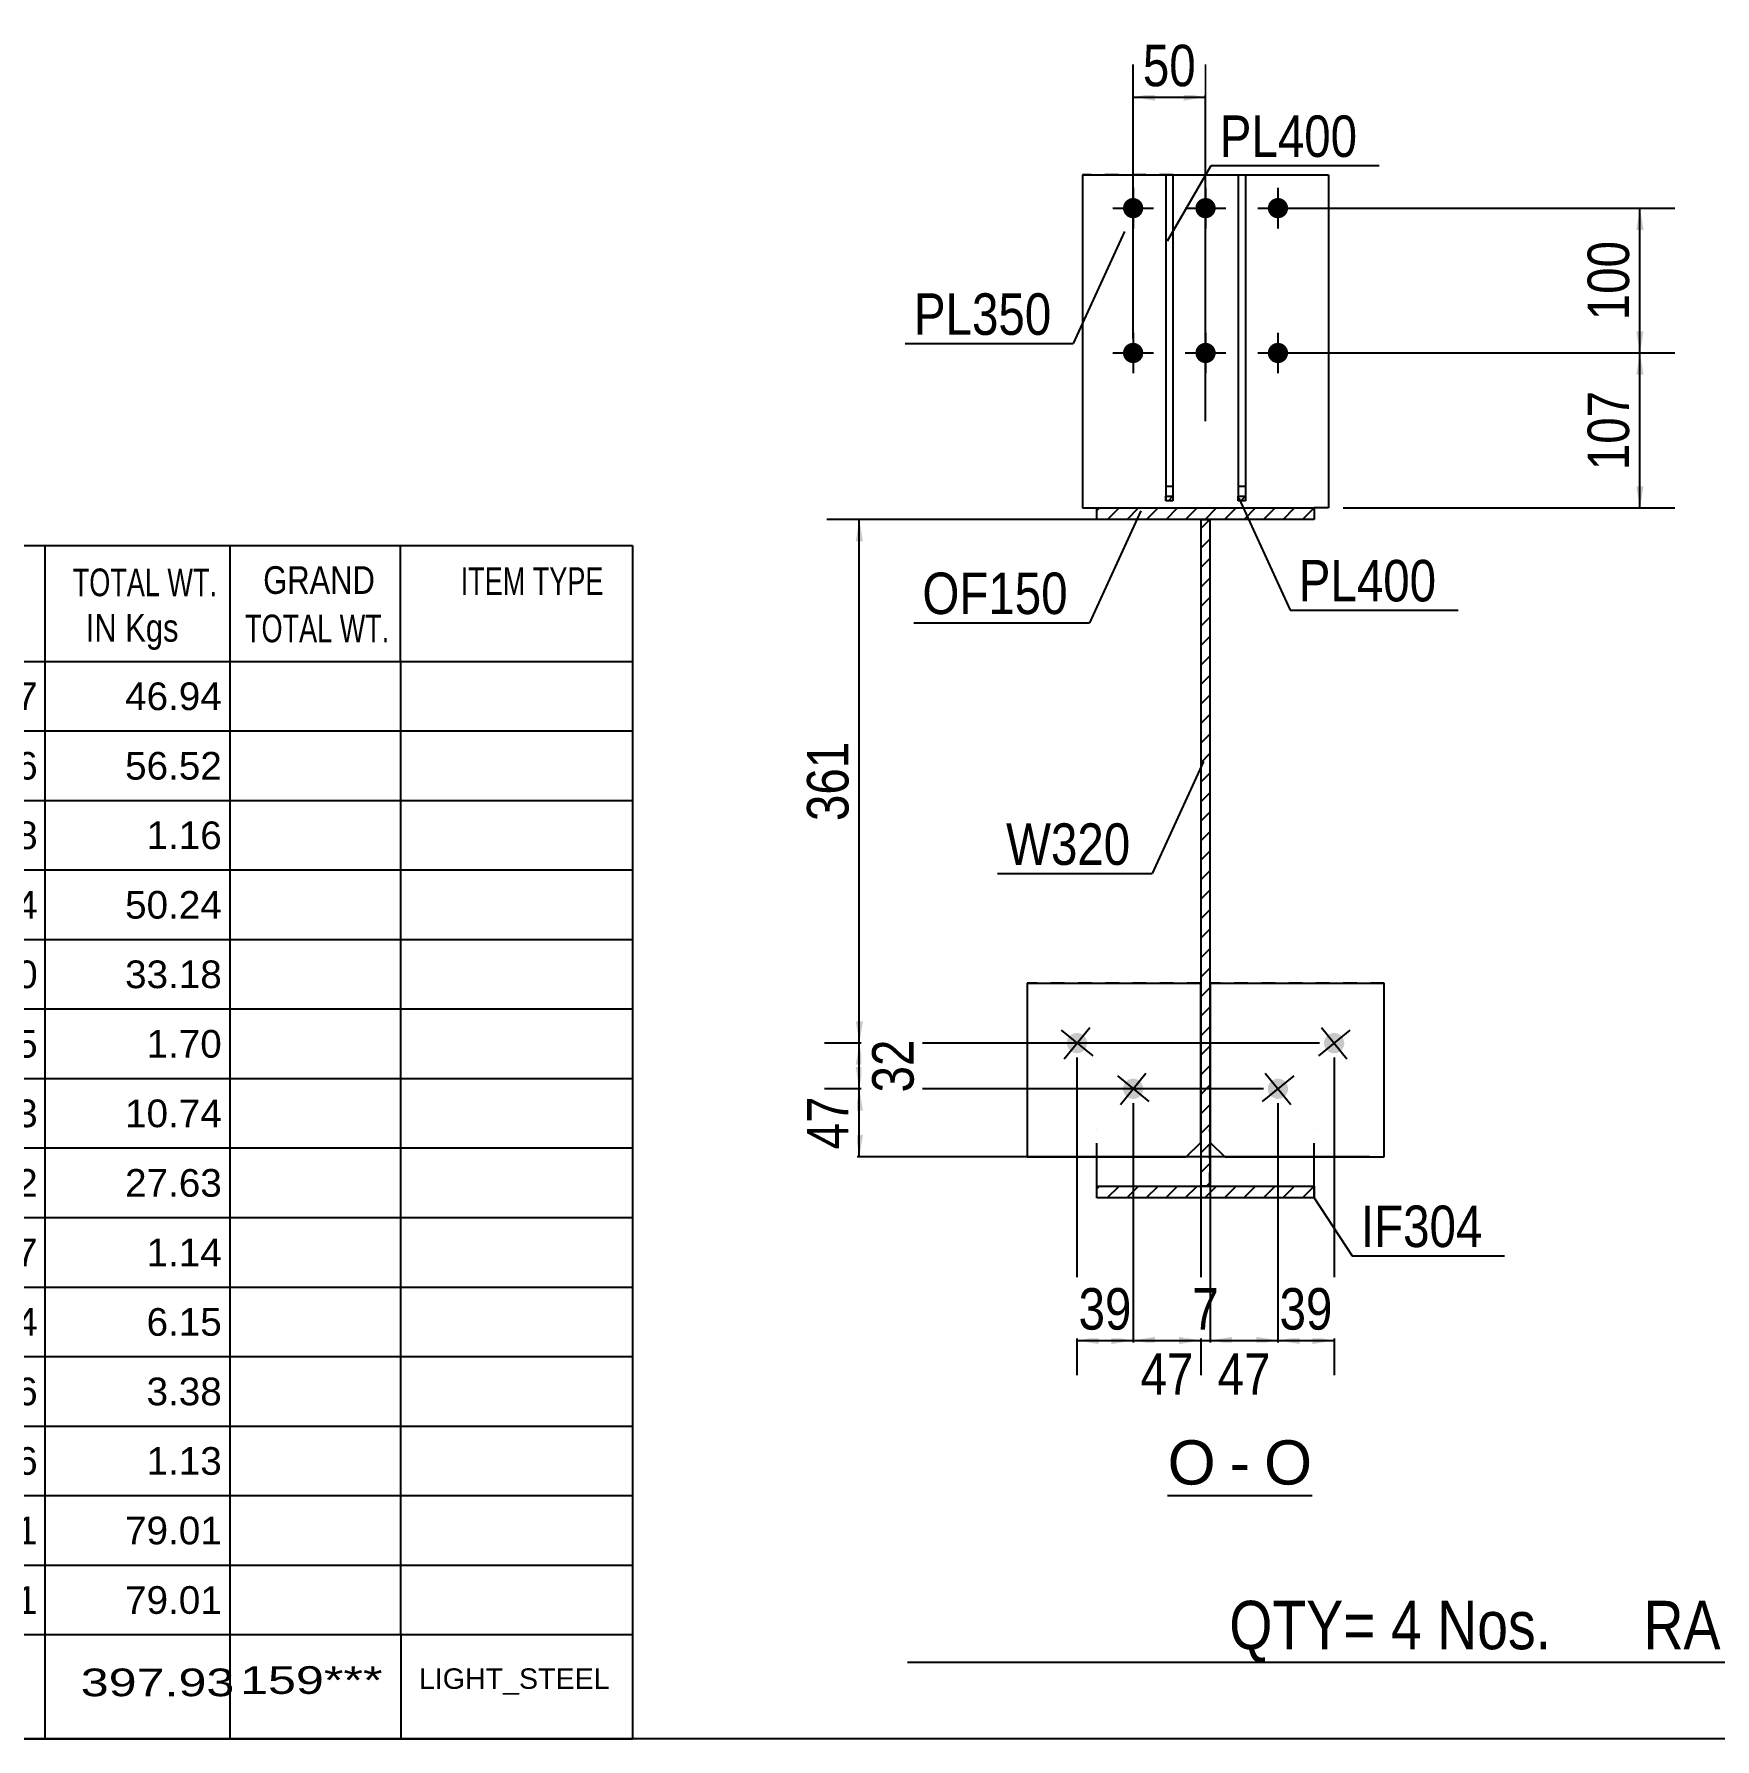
# Model space of a CAD drawing. Header units: millimetres. Extents: x -244 to 159, y -153 to 124.
# Drawn here: x -127.5 to -11.4, y -153.1 to -35.3 of the extents above; entities that cross this region are included whole.
import ezdxf

# ---------------------------------------------------------------- set-up
doc = ezdxf.new("R2010")
doc.units = ezdxf.units.MM
doc.linetypes.add('DXK_LINE_DOT1', pattern=[1.8814, 0.9407, -0.9407])
doc.styles.add('Arial', font='ARIAL.TTF', dxfattribs={"height": 0.2})
doc.styles.add('Arial Narrow', font='ARIALN.TTF', dxfattribs={"height": 0.2})

# ---------------------------------------------------------------- blocks, each defined once
blk = doc.blocks.new('Unknown-627307897-1210')
at = {"color": 5, "linetype": 'Continuous'}
blk.add_line((-241.0824545180232, -153.0204123443933), (158.9175454819768, -153.0204123443933), dxfattribs=at)
blk = doc.blocks.new('Unknown-627307897-15 - 2433')
at = {"color": 7, "linetype": 'Continuous'}
blk.add_line((-49.23416726897889, -136.2409351784788), (-39.25479214888486, -136.2409351784788), dxfattribs=at)
at = {"color": 0, "linetype": 'Continuous'}
for points in [[(-45.91541721952566, -135.49093517847876), (-45.91541721952566, -132.29093517847875), (-49.23416726897888, -132.29093517847875), (-49.23416726897888, -135.49093517847876)], [(-43.53354219833807, -135.4909351784788), (-43.53354219833807, -132.29093517847878), (-44.95541721952566, -132.29093517847878), (-44.95541721952566, -135.4909351784788)], [(-39.25479214888486, -135.49093517847876), (-39.25479214888486, -132.29093517847875), (-42.57354219833809, -132.29093517847875), (-42.57354219833809, -135.49093517847876)]]:
    blk.add_wipeout(points, dxfattribs=at)
at = {"color": 96, "linetype": 'Continuous', "style": 'Arial'}
for s, p in [('O', (-49.23416726897889, -135.4909351784788)), ('O', (-42.57354219833809, -135.4909351784788)), ('-', (-44.95541721952566, -135.4909351784788))]:
    blk.add_text(s, height=3.05625, dxfattribs=at).set_placement(p)
blk = doc.blocks.new('Part-627307897-2465 - 2433')
at = {"linetype": 'Continuous'}
h = blk.add_hatch(dxfattribs=at)
h.set_pattern_fill('', scale=0.3, style=0, pattern_type=0)
h.set_pattern_definition([(45, (-39.11430005471647, -68.0608036355053), (-0.6735192090801865, 0.6735192090801865), [])])
h.paths.add_polyline_path([(-39.11430005471719, -68.86080363539651), (-39.11430005471719, -68.0608036353987), (-54.11430005471719, -68.0608036353987), (-54.11430005471719, -68.86080363539651)])
at = {"color": 2, "linetype": 'Continuous'}
for p, q in [((-54.11430005471719, -68.86080363539651), (-54.11430005471719, -68.0608036353987)), ((-54.11430005471719, -68.0608036353987), (-39.11430005471719, -68.0608036353987)), ((-39.11430005471719, -68.0608036353987), (-39.11430005471719, -68.86080363539651)), ((-39.11430005471719, -68.86080363539651), (-54.11430005471719, -68.86080363539651))]:
    blk.add_line(p, q, dxfattribs=at)
blk = doc.blocks.new('Bolt-627307897-2441 - 2433')
at = {"linetype": 'Continuous'}
for points in [[(-55.05266108616682, -104.46741246584, -1), (-55.93572416318188, -105.5537823853484, -1)], [(-51.17276851649125, -107.6212091694404, -1), (-52.0558315935063, -108.7075790889488, -1)]]:
    blk.add_hatch(color=3, dxfattribs=at).paths.add_polyline_path(points)
at = {"color": 3, "linetype": 'Continuous'}
for p, q in [((-56.58056254413182, -104.1275347300577), (-54.40782270511502, -105.8936608840836)), ((-56.37725570228341, -106.0969677260523), (-54.61112954696343, -103.9242278880891)), ((-52.49736313260783, -109.2507644296621), (-50.73123697728786, -107.0780245916989)), ((-52.70066997445625, -107.2813314336675), (-50.52793013543944, -109.0474575876934))]:
    blk.add_line(p, q, dxfattribs=at)
blk = doc.blocks.new('Part-627307897-2460 - 2433')
at = {"linetype": 'Continuous'}
h = blk.add_hatch(dxfattribs=at)
h.set_pattern_fill('', scale=0.3, style=0, pattern_type=0)
h.set_pattern_definition([(45, (-39.11430005490564, -114.8867728343549), (-0.6735192090801865, 0.6735192090801865), [])])
h.paths.add_polyline_path([(-39.11430005490637, -115.7007576471041), (-39.11430005490637, -114.8867728343922), (-54.11430005490637, -114.8867728343922), (-54.11430005490637, -115.7007576471041)])
at = {"color": 7, "linetype": 'DXK_LINE_DOT1'}
for p, q in [((-54.11430005490637, -112.8643941295098), (-54.11430005490637, -110.9768944205548)), ((-39.11430005490637, -112.8643941294301), (-39.11430005490637, -110.9768944205548)), ((-54.11430005490637, -115.7007576471041), (-54.11430005490637, -114.8867728343922)), ((-39.11430005490637, -115.7007576471041), (-39.11430005490637, -114.8867728343922))]:
    blk.add_line(p, q, dxfattribs=at)
at = {"color": 2, "linetype": 'Continuous'}
for p, q in [((-54.11430005490637, -114.8867728343922), (-54.11430005490637, -112.8643941295098)), ((-39.11430005490637, -114.8867728343922), (-39.11430005490637, -112.8643941294301)), ((-54.11430005490637, -115.7007576471041), (-54.11430005490637, -114.8867728343922)), ((-54.11430005490637, -114.8867728343922), (-39.11430005490637, -114.8867728343922)), ((-39.11430005490637, -114.8867728343922), (-39.11430005490637, -115.7007576471041)), ((-39.11430005490637, -115.7007576471041), (-54.11430005490637, -115.7007576471041))]:
    blk.add_line(p, q, dxfattribs=at)
blk = doc.blocks.new('Part-627307897-2475 - 2433')
at = {"color": 2, "linetype": 'Continuous'}
for p, q in [((-55.11430005490637, -45.06080106375933), (-55.11430005490637, -68.06080106365283)), ((-55.11430005490637, -45.06080106375933), (-38.11430005490637, -45.06080106375933)), ((-38.11430005490637, -45.06080106375933), (-38.11430005490637, -68.06080106365283)), ((-55.11430005490637, -68.06080106365283), (-54.11430005471719, -68.06080106365283)), ((-38.11430005490637, -68.06080106365283), (-39.11430005471719, -68.06080106365283))]:
    blk.add_line(p, q, dxfattribs=at)
at = {"color": 7, "linetype": 'DXK_LINE_DOT1'}
for p, q in [((-48.86430005490637, -45.06080215345901), (-55.11430005490637, -45.06080215345901)), ((-54.11430005471719, -68.06080106365283), (-39.11430005471719, -68.06080106365283))]:
    blk.add_line(p, q, dxfattribs=at)
blk = doc.blocks.new('Part-627307897-2497 - 2433')
at = {"linetype": 'Continuous'}
h = blk.add_hatch(dxfattribs=at)
h.set_pattern_fill('', scale=0.3, style=0, pattern_type=0)
h.set_pattern_definition([(45, (-43.86430005490564, -67.2442559106413), (-0.6735192090801865, 0.6735192090801865), [])])
h.paths.add_polyline_path([(-43.86430005490637, -67.56077957626559), (-43.86430005490637, -67.24425591053289), (-44.36430005490637, -67.24425591053289), (-44.36430005490637, -67.56077957626559)])
at = {"color": 2, "linetype": 'Continuous'}
for p, q in [((-44.36430005490637, -45.06080106377005), (-44.36430005490637, -67.24425591053289)), ((-44.36430005490637, -45.06080106377005), (-43.86430005490637, -45.06080106377005)), ((-43.86430005490637, -45.06080106377005), (-43.86430005490637, -67.24425591053289)), ((-44.36430005490637, -67.56077957626559), (-44.36430005490637, -67.24425591053289)), ((-44.36430005490637, -67.24425591053289), (-43.86430005490637, -67.24425591053289)), ((-44.36430005490637, -67.56077957626559), (-44.36430005490637, -67.56079888426659)), ((-43.86430005490637, -67.56077957626559), (-44.36430005490637, -67.56077957626559)), ((-43.86430005490637, -67.24425591053289), (-43.86430005490637, -67.56077957626559)), ((-43.86430005490637, -67.56077957626559), (-43.86430005490637, -67.56079888426659))]:
    blk.add_line(p, q, dxfattribs=at)
at = {"color": 7, "linetype": 'DXK_LINE_DOT1'}
for p, q in [((-44.36430005490637, -66.56080106367037), (-43.86430005490637, -66.56080106367037)), ((-44.36430005490637, -67.24425591053289), (-44.36430005490637, -67.56077957626559)), ((-43.86430005490637, -67.56079888426659), (-44.36430005490637, -67.56079888426659)), ((-43.86430005490637, -67.24425591053289), (-43.86430005490637, -67.56077957626559))]:
    blk.add_line(p, q, dxfattribs=at)
blk = doc.blocks.new('Part-627307897-2498 - 2433')
at = {"color": 2, "linetype": 'Continuous'}
for p, q in [((-46.28430005184508, -100.8643941295323), (-34.28430005471763, -100.8643941295323)), ((-46.28430005184508, -100.8643941295323), (-46.28430005447825, -111.8643941294814)), ((-34.28430005471763, -112.8643941293987), (-34.28430005471763, -100.8643941295323)), ((-46.28430005447825, -111.8643941294814), (-45.28430005471763, -112.8643941294702)), ((-45.28430005471763, -112.8643941294702), (-34.28430005471763, -112.8643941293987))]:
    blk.add_line(p, q, dxfattribs=at)
at = {"color": 7, "linetype": 'DXK_LINE_DOT1'}
for p, q in [((-34.28430005471763, -100.864395219232), (-46.28430005184508, -100.864395219232)), ((-45.28430005471763, -112.8643952191699), (-34.28430005471763, -112.8643952190984))]:
    blk.add_line(p, q, dxfattribs=at)
blk = doc.blocks.new('Part-627307897-2521 - 2433')
at = {"color": 2, "linetype": 'Continuous'}
for p, q in [((-58.9443000575893, -100.8643941295323), (-46.94430005471676, -100.8643941295323)), ((-58.9443000575893, -100.8643941295323), (-58.94430005471676, -112.8643941294768)), ((-46.94430005471676, -111.8643941295634), (-46.94430005471676, -100.8643941295323)), ((-58.94430005471676, -112.8643941294768), (-47.94430005471676, -112.8643941295519)), ((-47.94430005471676, -112.8643941295519), (-46.94430005471676, -111.8643941295634))]:
    blk.add_line(p, q, dxfattribs=at)
at = {"color": 7, "linetype": 'DXK_LINE_DOT1'}
for p, q in [((-46.94430005471676, -100.864395219232), (-58.9443000575893, -100.864395219232)), ((-58.94430005471676, -112.8643952191764), (-47.94430005471676, -112.8643952192516))]:
    blk.add_line(p, q, dxfattribs=at)
blk = doc.blocks.new('Part-627307897-2537 - 2433')
at = {"linetype": 'Continuous'}
h = blk.add_hatch(dxfattribs=at)
h.set_pattern_fill('', scale=0.3, style=0, pattern_type=0)
h.set_pattern_definition([(45, (-48.86430005490564, -67.2442559106413), (-0.6735192090801865, 0.6735192090801865), [])])
h.paths.add_polyline_path([(-48.86430005490637, -67.56077957626559), (-48.86430005490637, -67.24425591053289), (-49.36430005490637, -67.24425591053289), (-49.36430005490637, -67.56077957626559)])
at = {"color": 2, "linetype": 'Continuous'}
for p, q in [((-49.36430005490637, -45.06080106377005), (-49.36430005490637, -67.24425591053289)), ((-49.36430005490637, -45.06080106377005), (-48.86430005490637, -45.06080106377005)), ((-48.86430005490637, -45.06080106377005), (-48.86430005490637, -67.24425591053289)), ((-49.36430005490637, -67.56077957626559), (-49.36430005490637, -67.24425591053289)), ((-49.36430005490637, -67.24425591053289), (-48.86430005490637, -67.24425591053289)), ((-49.36430005490637, -67.56077957626559), (-49.36430005490637, -67.56079888426659)), ((-48.86430005490637, -67.56077957626559), (-49.36430005490637, -67.56077957626559)), ((-48.86430005490637, -67.24425591053289), (-48.86430005490637, -67.56077957626559)), ((-48.86430005490637, -67.56077957626559), (-48.86430005490637, -67.56079888426659))]:
    blk.add_line(p, q, dxfattribs=at)
at = {"color": 7, "linetype": 'DXK_LINE_DOT1'}
for p, q in [((-49.36430005490637, -66.56080106367037), (-48.86430005490637, -66.56080106367037)), ((-49.36430005490637, -67.24425591053289), (-49.36430005490637, -67.56077957626559)), ((-48.86430005490637, -67.56079888426659), (-49.36430005490637, -67.56079888426659)), ((-48.86430005490637, -67.24425591053289), (-48.86430005490637, -67.56077957626559))]:
    blk.add_line(p, q, dxfattribs=at)
blk = doc.blocks.new('Part-627307897-2547 - 2433')
at = {"linetype": 'Continuous'}
h = blk.add_hatch(dxfattribs=at)
h.set_pattern_fill('', scale=0.3, style=0, pattern_type=0)
h.set_pattern_definition([(45, (-46.31430005472083, -68.86080363564463), (-0.6735192090801865, 0.6735192090801865), [])])
h.paths.add_polyline_path([(-46.31430005471719, -114.8867730263649), (-46.31430005471719, -68.86080363553859), (-46.9143000547172, -68.86080363553859), (-46.9143000547172, -114.8867730263649)])
at = {"color": 2, "linetype": 'Continuous'}
for p, q in [((-46.9143000547172, -114.8867730263649), (-46.9143000547172, -68.86080363553859)), ((-46.9143000547172, -68.86080363553859), (-46.31430005471719, -68.86080363553859)), ((-46.31430005471719, -68.86080363553859), (-46.31430005471719, -114.8867730263649)), ((-46.31430005471719, -114.8867730263649), (-46.9143000547172, -114.8867730263649))]:
    blk.add_line(p, q, dxfattribs=at)
at = {"color": 7, "linetype": 'DXK_LINE_DOT1'}
for p, q in [((-46.9143000547172, -114.8867730263649), (-46.9143000547172, -110.9768945656649)), ((-46.31430005471719, -114.8867730263649), (-46.31430005471719, -110.9768945656649))]:
    blk.add_line(p, q, dxfattribs=at)
blk = doc.blocks.new('Bolt-627307897-2552 - 2433')
at = {"linetype": 'Continuous'}
for points in [[(-50.91430005490637, -47.36084871916821, -1), (-52.31430005490637, -47.36084871916821, -1)], [(-45.91430005490637, -47.36084871916821, -1), (-47.31430005490637, -47.36084871916821, -1)], [(-40.91430005490637, -47.36084871916821, -1), (-42.31430005490637, -47.36084871916821, -1)], [(-50.91430005490637, -57.36084871909199, -1), (-52.31430005490637, -57.36084871909199, -1)], [(-45.91430005490637, -57.36084871909199, -1), (-47.31430005490637, -57.36084871909199, -1)], [(-40.91430005490637, -57.36084871909199, -1), (-42.31430005490637, -57.36084871909199, -1)]]:
    blk.add_hatch(color=3, dxfattribs=at).paths.add_polyline_path(points)
at = {"color": 3, "linetype": 'Continuous'}
for p, q in [((-51.61430005490637, -45.96084945999844), (-51.61430005490637, -48.7608494599918)), ((-46.61430005490637, -45.96084945999844), (-46.61430005490637, -48.7608494599918)), ((-41.61430005490637, -45.96084945999844), (-41.61430005490637, -48.7608494599918)), ((-53.01430005490637, -47.36084945999512), (-50.21430005490637, -47.36084945999512)), ((-48.01430005490637, -47.36084945999512), (-45.21430005490637, -47.36084945999512)), ((-43.01430005490637, -47.36084945999512), (-40.21430005490637, -47.36084945999512)), ((-51.61430005490637, -55.96084945995242), (-51.61430005490637, -58.76084945994577)), ((-46.61430005490637, -55.96084945995242), (-46.61430005490637, -58.76084945994577)), ((-41.61430005490637, -55.96084945995242), (-41.61430005490637, -58.76084945994577)), ((-53.01430005490637, -57.36084945994909), (-50.21430005490637, -57.36084945994909)), ((-48.01430005490637, -57.36084945994909), (-45.21430005490637, -57.36084945994909)), ((-43.01430005490637, -57.36084945994909), (-40.21430005490637, -57.36084945994909))]:
    blk.add_line(p, q, dxfattribs=at)
blk = doc.blocks.new('Bolt-627307897-2553 - 2433')
at = {"linetype": 'Continuous'}
for points in [[(-37.29287594669707, -105.5537823853484, -1), (-38.17593902371213, -104.46741246584, -1)], [(-41.17276851637264, -108.7075790889489, -1), (-42.05583159338771, -107.6212091694405, -1)]]:
    blk.add_hatch(color=3, dxfattribs=at).paths.add_polyline_path(points)
at = {"color": 3, "linetype": 'Continuous'}
for p, q in [((-36.64803756574713, -104.1275347300577), (-38.82077740476393, -105.8936608840836)), ((-38.61747056291552, -103.9242278880891), (-36.85134440759554, -106.0969677260523)), ((-42.4973631325911, -107.0780245916989), (-40.73123697727112, -109.2507644296621)), ((-40.52793013542271, -107.2813314336675), (-42.70066997443951, -109.0474575876934))]:
    blk.add_line(p, q, dxfattribs=at)
blk = doc.blocks.new('StraightDimension-627307897-2576 - 2433')
at = {"linetype": 'Continuous'}
for points in [[(-53.99419262538703, -125.7909351784787), (-55.49419262538703, -125.5409351784787), (-53.99419262538703, -125.2909351784787)], [(-53.11430005571145, -125.2909351784787), (-51.61430005571145, -125.5409351784787), (-53.11430005571145, -125.7909351784787)]]:
    blk.add_hatch(color=7, dxfattribs=at).paths.add_polyline_path(points)
at = {"color": 7, "linetype": 'Continuous'}
for p, q in [((-55.49419262538703, -106.0105950809581), (-55.49419262538703, -127.9409351784788)), ((-51.61430005571145, -109.1643917845676), (-51.61430005571145, -127.9409351784788)), ((-55.49419262538703, -125.5409351784787), (-51.61430005571145, -125.5409351784787))]:
    blk.add_line(p, q, dxfattribs=at)
at = {"color": 0}
blk.add_wipeout([(-51.126121340549254, -125.3909351784788), (-51.126121340549254, -121.1909351784788), (-55.98237134054924, -121.1909351784788), (-55.98237134054924, -125.3909351784788)], dxfattribs=at)
at = {"color": 3, "style": 'Arial Narrow'}
blk.add_text('39', height=2.86328125, dxfattribs=at).set_placement((-55.38237134054924, -124.7909351784787))
blk = doc.blocks.new('StraightDimension-627307897-2616 - 2433')
at = {"linetype": 'Continuous'}
for points in [[(-70.77463921793256, -109.6643945092989), (-70.52463921793256, -108.1643945092989), (-70.27463921793256, -109.6643945092989)], [(-70.27463921793256, -111.3643946740454), (-70.52463921793256, -112.8643946740454), (-70.77463921793256, -111.3643946740454)]]:
    blk.add_hatch(color=7, dxfattribs=at).paths.add_polyline_path(points)
at = {"color": 7, "linetype": 'Continuous'}
for p, q in [((-42.61430005471647, -108.1643945092989), (-72.77463921793256, -108.1643945092989)), ((-70.52463921793256, -112.8643946740454), (-70.52463921793256, -108.1643945092989)), ((-35.28430005471762, -112.8643946740454), (-72.77463921793256, -112.8643946740454))]:
    blk.add_line(p, q, dxfattribs=at)
at = {"color": 0}
blk.add_wipeout([(-70.67465485201582, -108.08626738777782), (-74.87465485198747, -108.08628281523926), (-74.87463701398521, -112.94253281520649), (-70.67463701401353, -112.94251738774507)], dxfattribs=at)
at = {"color": 3, "style": 'Arial Narrow'}
blk.add_text('47', height=2.86328125, rotation=90.0002104591497, dxfattribs=at).set_placement((-71.27463921793256, -112.3425195916722))
blk = doc.blocks.new('StraightDimension-627307897-2572 - 2433')
at = {"linetype": 'Continuous'}
for points in [[(-16.86430005471721, -48.86084618974739), (-16.61430005471721, -47.36084618974739), (-16.36430005471721, -48.86084618974739)], [(-16.36430005471721, -55.86084618970101), (-16.61430005471721, -57.36084618970101), (-16.86430005471721, -55.86084618970101)]]:
    blk.add_hatch(color=7, dxfattribs=at).paths.add_polyline_path(points)
at = {"color": 7, "linetype": 'Continuous'}
for p, q in [((-40.61430005490564, -47.36084618974739), (-14.2143000547172, -47.36084618974739)), ((-16.61430005471721, -57.36084618970101), (-16.61430005471721, -47.36084618974739)), ((-40.61430005490564, -57.36084618970101), (-14.2143000547172, -57.36084618970101))]:
    blk.add_line(p, q, dxfattribs=at)
at = {"color": 0}
blk.add_wipeout([(-16.76432240387854, -49.018656485842186), (-20.964322403850193, -49.01867191330362), (-20.964297850769842, -55.70304691325854), (-16.76429785079819, -55.70303148579709)], dxfattribs=at)
at = {"color": 3, "style": 'Arial Narrow'}
blk.add_text('100', height=2.86328125, rotation=90.0002104591497, dxfattribs=at).set_placement((-17.36430005471721, -55.1030336897242))
blk = doc.blocks.new('StraightDimension-627307897-2563 - 2433')
at = {"linetype": 'Continuous'}
for points in [[(-16.86430005471721, -58.86084618970101), (-16.61430005471721, -57.36084618970101), (-16.36430005471721, -58.86084618970101)], [(-16.36430005471721, -66.56080215309692), (-16.61430005471721, -68.06080215309692), (-16.86430005471721, -66.56080215309692)]]:
    blk.add_hatch(color=7, dxfattribs=at).paths.add_polyline_path(points)
at = {"color": 7, "linetype": 'Continuous'}
for p, q in [((-40.61430005490564, -57.36084618970101), (-14.2143000547172, -57.36084618970101)), ((-16.61430005471721, -68.06080215309692), (-16.61430005471721, -57.36084618970101)), ((-37.11430005490638, -68.06080215309692), (-14.2143000547172, -68.06080215309692))]:
    blk.add_line(p, q, dxfattribs=at)
at = {"color": 0}
blk.add_wipeout([(-16.76432240387854, -59.36863446751696), (-20.964322403850193, -59.36864989497839), (-20.964297850769842, -66.0530248949333), (-16.76429785079819, -66.05300946747185)], dxfattribs=at)
at = {"color": 3, "style": 'Arial Narrow'}
blk.add_text('107', height=2.86328125, rotation=90.0002104591497, dxfattribs=at).set_placement((-17.36430005471721, -65.45301167139895))
blk = doc.blocks.new('StraightDimension-627307897-2574 - 2433')
at = {"linetype": 'Continuous'}
for points in [[(-50.11430005571145, -125.7909351784787), (-51.61430005571145, -125.5409351784787), (-50.11430005571145, -125.2909351784787)], [(-48.44430005471676, -125.2909351784787), (-46.94430005471676, -125.5409351784787), (-48.44430005471676, -125.7909351784787)]]:
    blk.add_hatch(color=7, dxfattribs=at).paths.add_polyline_path(points)
at = {"color": 7, "linetype": 'Continuous'}
for p, q in [((-51.61430005571145, -109.1643917845676), (-51.61430005571145, -127.7909351784787)), ((-46.94430005471676, -109.1643945092989), (-46.94430005471676, -127.7909351784787)), ((-51.61430005571145, -125.5409351784787), (-46.94430005471676, -125.5409351784787))]:
    blk.add_line(p, q, dxfattribs=at)
at = {"color": 0}
blk.add_wipeout([(-46.8511750552141, -129.8909351784787), (-46.8511750552141, -125.69093517847872), (-51.70742505521412, -125.69093517847872), (-51.70742505521412, -129.8909351784787)], dxfattribs=at)
at = {"color": 3, "style": 'Arial Narrow'}
blk.add_text('47', height=2.86328125, dxfattribs=at).set_placement((-51.10742505521409, -129.2909351784787))
blk = doc.blocks.new('StraightDimension-627307897-2575 - 2433')
at = {"linetype": 'Continuous'}
for points in [[(-48.44430005471676, -125.2909351784787), (-46.94430005471676, -125.5409351784787), (-48.44430005471676, -125.7909351784787)], [(-44.78430005471617, -125.7909351784787), (-46.28430005471617, -125.5409351784787), (-44.78430005471617, -125.2909351784787)]]:
    blk.add_hatch(color=7, dxfattribs=at).paths.add_polyline_path(points)
at = {"color": 7, "linetype": 'Continuous'}
for p, q in [((-46.94430005471676, -109.1643945092989), (-46.94430005471676, -127.9409351784788)), ((-46.28430005471617, -109.1643945092989), (-46.28430005471617, -127.9409351784788)), ((-46.94430005471676, -125.5409351784787), (-46.28430005471617, -125.5409351784787))]:
    blk.add_line(p, q, dxfattribs=at)
at = {"color": 0}
blk.add_wipeout([(-45.100237554716465, -125.3909351784788), (-45.100237554716465, -121.19093517847881), (-48.12836255471645, -121.19093517847881), (-48.12836255471645, -125.3909351784788)], dxfattribs=at)
at = {"color": 3, "style": 'Arial Narrow'}
blk.add_text('7', height=2.86328125, dxfattribs=at).set_placement((-47.52836255471647, -124.7909351784787))
blk = doc.blocks.new('StraightDimension-627307897-2577 - 2433')
at = {"linetype": 'Continuous'}
for points in [[(-40.11430005533782, -125.7909351784787), (-41.61430005533782, -125.5409351784787), (-40.11430005533782, -125.2909351784787)], [(-39.23440748529447, -125.2909351784787), (-37.73440748529447, -125.5409351784787), (-39.23440748529447, -125.7909351784787)]]:
    blk.add_hatch(color=7, dxfattribs=at).paths.add_polyline_path(points)
at = {"color": 7, "linetype": 'Continuous'}
for p, q in [((-37.73440748529447, -106.0105950809076), (-37.73440748529447, -127.9409351784788)), ((-41.61430005533782, -109.1643945092989), (-41.61430005533782, -127.9409351784788)), ((-41.61430005533782, -125.5409351784787), (-37.73440748529447, -125.5409351784787))]:
    blk.add_line(p, q, dxfattribs=at)
at = {"color": 0}
blk.add_wipeout([(-37.24622877031615, -125.3909351784788), (-37.24622877031615, -121.1909351784788), (-42.10247877031614, -121.1909351784788), (-42.10247877031614, -125.3909351784788)], dxfattribs=at)
at = {"color": 3, "style": 'Arial Narrow'}
blk.add_text('39', height=2.86328125, dxfattribs=at).set_placement((-41.50247877031615, -124.7909351784787))
blk = doc.blocks.new('StraightDimension-627307897-2578 - 2433')
at = {"linetype": 'Continuous'}
for points in [[(-44.78430005471617, -125.7909351784787), (-46.28430005471617, -125.5409351784787), (-44.78430005471617, -125.2909351784787)], [(-43.11430005533782, -125.2909351784787), (-41.61430005533782, -125.5409351784787), (-43.11430005533782, -125.7909351784787)]]:
    blk.add_hatch(color=7, dxfattribs=at).paths.add_polyline_path(points)
at = {"color": 7, "linetype": 'Continuous'}
for p, q in [((-46.28430005471617, -109.1643945092989), (-46.28430005471617, -127.7909351784787)), ((-41.61430005533782, -109.1643945092989), (-41.61430005533782, -127.7909351784787)), ((-46.28430005471617, -125.5409351784787), (-41.61430005533782, -125.5409351784787))]:
    blk.add_line(p, q, dxfattribs=at)
at = {"color": 0}
blk.add_wipeout([(-41.52117505502701, -129.8909351784787), (-41.52117505502701, -125.69093517847872), (-46.377425055027, -125.69093517847872), (-46.377425055027, -129.8909351784787)], dxfattribs=at)
at = {"color": 3, "style": 'Arial Narrow'}
blk.add_text('47', height=2.86328125, dxfattribs=at).set_placement((-45.77742505502701, -129.2909351784787))
blk = doc.blocks.new('StraightDimension-627307897-2596 - 2433')
at = {"linetype": 'Continuous'}
for points in [[(-70.77463921793256, -70.36080363434496), (-70.52463921793256, -68.86080363434496), (-70.27463921793256, -70.36080363434496)], [(-70.27463921793256, -103.5105950809076), (-70.52463921793256, -105.0105950809076), (-70.77463921793256, -103.5105950809076)]]:
    blk.add_hatch(color=7, dxfattribs=at).paths.add_polyline_path(points)
at = {"color": 7, "linetype": 'Continuous'}
for p, q in [((-40.11430005471721, -68.86080363434496), (-72.77463921793256, -68.86080363434496)), ((-70.52463921793256, -105.0105950809076), (-70.52463921793256, -68.86080363434496)), ((-38.73440748529447, -105.0105950809076), (-72.77463921793256, -105.0105950809076))]:
    blk.add_line(p, q, dxfattribs=at)
at = {"color": 0}
blk.add_wipeout([(-70.67466156709389, -83.59350965374426), (-74.87466156706557, -83.59352508120571), (-74.87463701398524, -90.27790008116061), (-70.67463701401356, -90.27788465369918)], dxfattribs=at)
at = {"color": 3, "style": 'Arial Narrow'}
blk.add_text('361', height=2.86328125, rotation=90.0002104591497, dxfattribs=at).set_placement((-71.27463921793256, -89.67788685762628))
blk = doc.blocks.new('StraightDimension-627307897-2609 - 2433')
at = {"linetype": 'Continuous'}
for points in [[(-70.77463921793256, -106.5105950809076), (-70.52463921793256, -105.0105950809076), (-70.27463921793256, -106.5105950809076)], [(-70.27463921793256, -106.6643945092989), (-70.52463921793256, -108.1643945092989), (-70.77463921793256, -106.6643945092989)]]:
    blk.add_hatch(color=7, dxfattribs=at).paths.add_polyline_path(points)
at = {"color": 7, "linetype": 'Continuous'}
for p, q in [((-38.73440748529447, -105.0105950809076), (-72.92463921793257, -105.0105950809076)), ((-70.52463921793256, -108.1643945092989), (-70.52463921793256, -105.0105950809076)), ((-42.61430005471647, -108.1643945092989), (-72.92463921793257, -108.1643945092989))]:
    blk.add_line(p, q, dxfattribs=at)
at = {"color": 0}
blk.add_wipeout([(-66.17465485201583, -104.15936759120893), (-70.3746548519875, -104.15938301867037), (-70.37463701398522, -109.0156330186376), (-66.17463701401354, -109.01561759117617)], dxfattribs=at)
at = {"color": 3, "style": 'Arial Narrow'}
blk.add_text('32', height=2.86328125, rotation=90.0002104591497, dxfattribs=at).set_placement((-66.77463921793256, -108.4156197951033))
blk = doc.blocks.new('StraightDimension-627307897-41235 - 2433')
at = {"linetype": 'Continuous'}
for points in [[(-50.11430005471621, -39.94400862251955), (-51.61430005471621, -39.69400862251955), (-50.11430005471621, -39.44400862251955)], [(-48.11430005471686, -39.44400862251962), (-46.61430005471686, -39.69400862251962), (-48.11430005471686, -39.94400862251962)]]:
    blk.add_hatch(color=7, dxfattribs=at).paths.add_polyline_path(points)
at = {"color": 7, "linetype": 'Continuous'}
for p, q in [((-51.61430005471644, -56.36084618970101), (-51.61430005471618, -37.44400862251955)), ((-46.61430005471718, -62.06076605445116), (-46.61430005471681, -37.44400862251962)), ((-51.61430005471621, -39.69400862251955), (-46.61430005471686, -39.69400862251962))]:
    blk.add_line(p, q, dxfattribs=at)
at = {"color": 0}
blk.add_wipeout([(-46.68617505471652, -39.54400862251957), (-46.68617505471652, -35.34400862251958), (-51.54242505471651, -35.34400862251958), (-51.54242505471651, -39.54400862251957)], dxfattribs=at)
at = {"color": 3, "style": 'Arial Narrow'}
blk.add_text('50', height=2.86328125, dxfattribs=at).set_placement((-50.94242505471652, -38.94400862251956))
blk = doc.blocks.new('CBS_BOM-627307897-42914')
at = {"color": 7, "linetype": 'Continuous'}
for p, q in [((-241.1114846274832, -70.65206792174725), (-86.1923404813368, -70.65266673613647)), ((-126.7489565259096, -78.65166034439059), (-126.7489565259096, -70.65166034439062)), ((-113.963937415704, -78.65166034439078), (-113.963937415704, -70.65166034439078)), ((-102.2133830136632, -78.65166034439059), (-102.2133830136632, -70.65166034439062)), ((-86.1914516189448, -70.65919147009836), (-86.1957626875888, -78.64260560219012)), ((-241.1137025180232, -78.65166034439078), (-86.1913025180232, -78.65166034439059)), ((-126.7489565259096, -83.45166034439077), (-126.7489565259096, -78.65166034439078)), ((-113.963937415704, -83.45166034439096), (-113.963937415704, -78.65166034439096)), ((-102.1965812565328, -83.45166034439096), (-102.1965812565328, -78.65166034439096)), ((-86.1912065180232, -78.65751391272573), (-86.1912065180232, -83.45166034439096)), ((-229.1137025180232, -83.45166034439096), (-86.1915786977512, -83.45166034439077)), ((-126.7489565259096, -88.25166034439096), (-126.7489565259096, -83.45166034439096)), ((-113.963937415704, -88.25166034439114), (-113.963937415704, -83.45166034439114)), ((-102.1965812565328, -88.25166034439114), (-102.1965812565328, -83.45166034439114)), ((-86.1912065180232, -83.45751391272591), (-86.1912065180232, -88.25166034439114)), ((-229.1137025180232, -88.25166034439114), (-86.1915786977512, -88.25166034439096)), ((-126.7489565259096, -93.05166034439114), (-126.7489565259096, -88.25166034439114)), ((-113.963937415704, -93.05166034439132), (-113.963937415704, -88.25166034439133)), ((-102.1965812565328, -93.05166034439132), (-102.1965812565328, -88.25166034439133)), ((-86.1912065180232, -88.2575139127261), (-86.1912065180232, -93.05166034439132)), ((-229.1137025180232, -93.05166034439132), (-86.1915786977512, -93.05166034439114)), ((-126.7489565259096, -97.85166034439132), (-126.7489565259096, -93.05166034439132)), ((-113.963937415704, -97.8516603443915), (-113.963937415704, -93.05166034439151)), ((-102.1965812565328, -97.8516603443915), (-102.1965812565328, -93.05166034439151)), ((-86.1912065180232, -93.05751391272628), (-86.1912065180232, -97.8516603443915)), ((-229.1137025180232, -97.8516603443915), (-86.1915786977512, -97.85166034439132)), ((-126.7489565259096, -102.6516603443915), (-126.7489565259096, -97.8516603443915)), ((-113.963937415704, -102.6516603443917), (-113.963937415704, -97.85166034439169)), ((-102.1965812565328, -102.6516603443917), (-102.1965812565328, -97.85166034439169)), ((-86.1912065180232, -97.85751391272646), (-86.1912065180232, -102.6516603443917)), ((-229.1137025180232, -102.6516603443917), (-86.1915786977512, -102.6516603443915)), ((-126.7489565259096, -107.4516603443917), (-126.7489565259096, -102.6516603443917)), ((-113.963937415704, -107.4516603443919), (-113.963937415704, -102.6516603443919)), ((-102.1965812565328, -107.4516603443919), (-102.1965812565328, -102.6516603443919)), ((-86.1912065180232, -102.6575139127266), (-86.1912065180232, -107.4516603443919)), ((-229.1137025180232, -107.4516603443919), (-86.1915786977512, -107.4516603443917)), ((-126.7489565259096, -112.2516603443919), (-126.7489565259096, -107.4516603443919)), ((-113.963937415704, -112.2516603443921), (-113.963937415704, -107.4516603443921)), ((-102.1965812565328, -112.2516603443921), (-102.1965812565328, -107.4516603443921)), ((-86.1912065180232, -107.4575139127268), (-86.1912065180232, -112.2516603443921)), ((-229.1137025180232, -112.2516603443921), (-86.1915786977512, -112.2516603443919)), ((-126.7489565259096, -117.051660344392), (-126.7489565259096, -112.2516603443921)), ((-113.963937415704, -117.0516603443922), (-113.963937415704, -112.2516603443922)), ((-102.1965812565328, -117.0516603443922), (-102.1965812565328, -112.2516603443922)), ((-86.1912065180232, -112.257513912727), (-86.1912065180232, -117.0516603443922)), ((-229.1137025180232, -117.0516603443922), (-86.1915786977512, -117.051660344392)), ((-126.7489565259096, -121.8516603443922), (-126.7489565259096, -117.0516603443922)), ((-113.963937415704, -121.8516603443924), (-113.963937415704, -117.0516603443924)), ((-102.1965812565328, -121.8516603443924), (-102.1965812565328, -117.0516603443924)), ((-86.1912065180232, -117.0575139127272), (-86.1912065180232, -121.8516603443924)), ((-229.1137025180232, -121.8516603443924), (-86.1915786977512, -121.8516603443922)), ((-126.7489565259096, -126.6516603443924), (-126.7489565259096, -121.8516603443924)), ((-113.963937415704, -126.6516603443926), (-113.963937415704, -121.8516603443926)), ((-102.1965812565328, -126.6516603443926), (-102.1965812565328, -121.8516603443926)), ((-86.1912065180232, -121.8575139127274), (-86.1912065180232, -126.6516603443926)), ((-229.1137025180232, -126.6516603443926), (-86.1915786977512, -126.6516603443924)), ((-126.7489565259096, -131.4516603443926), (-126.7489565259096, -126.6516603443926)), ((-113.963937415704, -131.4516603443928), (-113.963937415704, -126.6516603443928)), ((-102.1965812565328, -131.4516603443928), (-102.1965812565328, -126.6516603443928)), ((-86.1912065180232, -126.6575139127276), (-86.1912065180232, -131.4516603443928)), ((-229.1137025180232, -131.4516603443928), (-86.1915786977512, -131.4516603443926)), ((-126.7489565259096, -136.2516603443928), (-126.7489565259096, -131.4516603443928)), ((-113.963937415704, -136.251660344393), (-113.963937415704, -131.451660344393)), ((-102.1965812565328, -136.251660344393), (-102.1965812565328, -131.451660344393)), ((-86.1912065180232, -131.4575139127277), (-86.1912065180232, -136.251660344393)), ((-229.1137025180232, -136.2516603443929), (-86.1915786977512, -136.2516603443928)), ((-126.7489565259096, -141.051660344393), (-126.7489565259096, -136.2516603443929)), ((-113.963937415704, -141.0516603443932), (-113.963937415704, -136.2516603443931)), ((-102.1965812565328, -141.0516603443932), (-102.1965812565328, -136.2516603443931)), ((-86.1912065180232, -136.2575139127279), (-86.1912065180232, -141.0516603443932)), ((-229.1137025180232, -141.0516603443931), (-86.1915786977512, -141.051660344393)), ((-126.7489565259096, -145.8516603443931), (-126.7489565259096, -141.0516603443932)), ((-113.963937415704, -145.8516603443933), (-113.963937415704, -141.0516603443933)), ((-102.1965812565328, -145.8516603443933), (-102.1965812565328, -141.0516603443933)), ((-86.1912065180232, -141.0575139127281), (-86.1912065180232, -145.8516603443933)), ((-229.1137025180232, -145.8516603443933), (-86.1915786977512, -145.8516603443931)), ((-126.7489565259096, -153.051660344393), (-126.7489565259096, -145.8711061043931)), ((-113.963937415704, -153.0516603443932), (-113.963937415704, -145.8711061043933)), ((-102.1567876212232, -153.051660344393), (-102.1567876212232, -145.8711061043931)), ((-86.1912283400944, -145.851928014534), (-86.19125606110802, -153.0516603443933)), ((-241.1137025180232, -153.0516603443933), (-86.1913025180232, -153.0516603443929))]:
    blk.add_line(p, q, dxfattribs=at)
at = {"color": 3, "linetype": 'Continuous', "style": 'Arial'}
for s, width, p in [('TOTAL WT.', 0.7, (-124.8456462968664, -74.1532769208421)), ('GRAND', 0.8, (-111.6909834694064, -73.99452692084209)), ('ITEM TYPE', 0.7, (-98.05394632156322, -74.07255453000747)), ('IN Kgs', 0.8, (-123.9490076308008, -77.29240558117131)), ('TOTAL WT.', 0.7, (-112.9495674756264, -77.33466646248903))]:
    blk.add_text(s, height=1.91015625, dxfattribs=dict(at, width=width)).set_placement(p)
at = {"color": 7, "linetype": 'Continuous', "style": 'Arial'}
for s, p in [('23.47', (-133.9442493930232, -82.01672314207212)), ('46.94', (-121.2309290805232, -82.01672314207212)), ('28.26', (-133.9442493930232, -86.8167231420723)), ('56.52', (-121.2309290805232, -86.8167231420723)), ('0.58', (-132.4618275180232, -91.61672314207249)), ('1.16', (-119.7485072055232, -91.61672314207249)), ('50.24', (-133.9442493930232, -96.41672314207267)), ('50.24', (-121.2309290805232, -96.41672314207267)), ('8.30', (-132.4618275180232, -101.2167231420729)), ('33.18', (-121.2309290805232, -101.2167231420729)), ('0.85', (-132.4618275180232, -106.016723142073)), ('1.70', (-119.7485072055232, -106.016723142073)), ('1.53', (-132.4618275180232, -110.8167231420732)), ('10.74', (-121.2309290805232, -110.8167231420732)), ('13.82', (-133.9442493930232, -115.6167231420734)), ('27.63', (-121.2309290805232, -115.6167231420734)), ('0.57', (-132.4618275180232, -120.4167231420736)), ('1.14', (-119.7485072055232, -120.4167231420736)), ('0.44', (-132.4618275180232, -125.2167231420738)), ('6.15', (-119.7485072055232, -125.2167231420738)), ('0.56', (-132.4618275180232, -130.0167231420739)), ('3.38', (-119.7485072055232, -130.0167231420739)), ('0.56', (-132.4618275180232, -134.8167231420741)), ('1.13', (-119.7485072055232, -134.8167231420741)), ('79.01', (-133.9442493930232, -139.6167231420743)), ('79.01', (-121.2309290805232, -139.6167231420743)), ('79.01', (-133.9442493930232, -144.4167231420745)), ('79.01', (-121.2309290805232, -144.4167231420745))]:
    blk.add_text(s, height=1.91015625, dxfattribs=at).set_placement(p)
at = {"color": 6, "linetype": 'Continuous', "style": 'Arial', "width": 1.3}
for s, p in [('397.93', (-124.2936919915602, -150.1042273029358)), ('159***', (-113.2898412107224, -149.9437524412215))]:
    blk.add_text(s, height=1.91015625, dxfattribs=at).set_placement(p)
at = {"color": 6, "linetype": 'Continuous', "style": 'Arial'}
blk.add_text('LIGHT_STEEL', height=1.413515625, dxfattribs=at).set_placement((-100.9407485751626, -149.5955505298768))
blk = doc.blocks.new('CBS_CALLOFF-627307897-42915')
at = {"color": 7, "linetype": 'Continuous'}
blk.add_line((-67.20392140592776, -147.7510784850303), (49.0275454819768, -147.7704123443933), dxfattribs=at)
at = {"color": 3, "linetype": 'Continuous', "style": 'Arial Narrow'}
blk.add_text('QTY= 4 Nos.      RAFTER     MKD : RF128', height=3.340494791666667, dxfattribs=at).set_placement((-44.97564105315763, -146.8590703599374))
blk = doc.blocks.new('Mark-627307897-2456 - 2433')
at = {"color": 7, "linetype": 'Continuous'}
for p, q in [((-39.11430005490638, -115.7007576468033), (-36.48468059607796, -119.6931491579835)), ((-36.48468059607796, -119.6931491579835), (-25.97940715857797, -119.6931491579835))]:
    blk.add_line(p, q, dxfattribs=at)
at = {"color": 0}
blk.add_wipeout([(-27.479407158577967, -119.09314915798349), (-27.479407158577967, -116.09314915798349), (-35.88468059607797, -116.09314915798349), (-35.88468059607797, -119.09314915798349)], dxfattribs=at)
blk.add_wipeout([(-27.479407158577967, -119.09314915798349), (-27.479407158577967, -116.09314915798349), (-35.88468059607797, -116.09314915798349), (-35.88468059607797, -119.09314915798349)], dxfattribs=at)
at = {"color": 3, "style": 'Arial Narrow'}
blk.add_text('IF304', height=2.86328125, dxfattribs=at).set_placement((-35.88468059607797, -119.0931491579835))
blk = doc.blocks.new('Mark-627307897-2461 - 2433')
at = {"color": 7, "linetype": 'Continuous'}
for p in [(-51.0849000547172, -68.25020363484529), (-66.7692281797172, -75.9857036348453)]:
    blk.add_line(p, (-54.62040005471718, -75.9857036348453), dxfattribs=at)
at = {"color": 0}
blk.add_wipeout([(-56.12040005471721, -75.3857036348453), (-56.12040005471721, -72.3857036348453), (-66.16922817971721, -72.3857036348453), (-66.16922817971721, -75.3857036348453)], dxfattribs=at)
blk.add_wipeout([(-56.12040005471721, -75.3857036348453), (-56.12040005471721, -72.3857036348453), (-66.16922817971721, -72.3857036348453), (-66.16922817971721, -75.3857036348453)], dxfattribs=at)
at = {"color": 3, "style": 'Arial Narrow'}
blk.add_text('OF150', height=2.86328125, dxfattribs=at).set_placement((-66.16922817971721, -75.3857036348453))
blk = doc.blocks.new('Mark-627307897-2471 - 2433')
at = {"color": 7, "linetype": 'Continuous'}
for p in [(-52.21480005490636, -48.97219333129469), (-67.35420630490637, -56.70769333129465)]:
    blk.add_line(p, (-55.75030005490638, -56.70769333129468), dxfattribs=at)
at = {"color": 0}
blk.add_wipeout([(-57.250300054906376, -56.10769333129468), (-57.250300054906376, -53.10769333129468), (-66.75420630490638, -53.10769333129468), (-66.75420630490638, -56.10769333129468)], dxfattribs=at)
blk.add_wipeout([(-57.250300054906376, -56.10769333129468), (-57.250300054906376, -53.10769333129468), (-66.75420630490638, -53.10769333129468), (-66.75420630490638, -56.10769333129468)], dxfattribs=at)
at = {"color": 3, "style": 'Arial Narrow'}
blk.add_text('PL350', height=2.86328125, dxfattribs=at).set_placement((-66.75420630490638, -56.10769333129468))
blk = doc.blocks.new('Mark-627307897-2493 - 2433')
at = {"color": 7, "linetype": 'Continuous'}
for p, q in [((-44.31289954859437, -67.37802739877007), (-40.77739954859439, -75.11352739877009)), ((-40.77739954859439, -75.11352739877009), (-29.17349329859437, -75.11352739877006))]:
    blk.add_line(p, q, dxfattribs=at)
at = {"color": 0}
blk.add_wipeout([(-30.673493298594373, -74.51352739877007), (-30.673493298594373, -71.51352739877007), (-40.177399548594366, -71.51352739877007), (-40.177399548594366, -74.51352739877007)], dxfattribs=at)
blk.add_wipeout([(-30.673493298594373, -74.51352739877007), (-30.673493298594373, -71.51352739877007), (-40.177399548594366, -71.51352739877007), (-40.177399548594366, -74.51352739877007)], dxfattribs=at)
at = {"color": 3, "style": 'Arial Narrow'}
blk.add_text('PL400', height=2.86328125, dxfattribs=at).set_placement((-40.17739954859437, -74.51352739877007))
blk = doc.blocks.new('Mark-627307897-2533 - 2433')
at = {"color": 7, "linetype": 'Continuous'}
for p, q in [((-49.23435050035465, -49.62082530416217), (-46.23435050035465, -44.42482530416214)), ((-46.23435050035465, -44.42482530416214), (-34.63044425035466, -44.42482530416217))]:
    blk.add_line(p, q, dxfattribs=at)
at = {"color": 0}
blk.add_wipeout([(-36.13044425035466, -43.824825304162154), (-36.13044425035466, -40.824825304162154), (-45.63435050035466, -40.824825304162154), (-45.63435050035466, -43.824825304162154)], dxfattribs=at)
blk.add_wipeout([(-36.13044425035466, -43.824825304162154), (-36.13044425035466, -40.824825304162154), (-45.63435050035466, -40.824825304162154), (-45.63435050035466, -43.824825304162154)], dxfattribs=at)
at = {"color": 3, "style": 'Arial Narrow'}
blk.add_text('PL400', height=2.86328125, dxfattribs=at).set_placement((-45.63435050035466, -43.82482530416216))
blk = doc.blocks.new('Mark-627307897-2543 - 2433')
at = {"color": 7, "linetype": 'Continuous'}
for p in [(-46.7649000547172, -85.56974877850696), (-60.98731411721718, -93.30524877850696)]:
    blk.add_line(p, (-50.30040005471719, -93.30524877850696), dxfattribs=at)
at = {"color": 0}
blk.add_wipeout([(-51.80040005471718, -92.70524877850696), (-51.80040005471718, -89.70524877850696), (-60.38731411721718, -89.70524877850696), (-60.38731411721718, -92.70524877850696)], dxfattribs=at)
blk.add_wipeout([(-51.80040005471718, -92.70524877850696), (-51.80040005471718, -89.70524877850696), (-60.38731411721718, -89.70524877850696), (-60.38731411721718, -92.70524877850696)], dxfattribs=at)
at = {"color": 3, "style": 'Arial Narrow'}
blk.add_text('W320', height=2.86328125, dxfattribs=at).set_placement((-60.38731411721719, -92.70524877850696))

msp = doc.modelspace()

# ---------------------------------------------------------------- block references
for name in ['Unknown-627307897-1210', 'Part-627307897-2475 - 2433', 'Part-627307897-2537 - 2433', 'Part-627307897-2497 - 2433', 'Bolt-627307897-2552 - 2433', 'Part-627307897-2465 - 2433', 'Part-627307897-2547 - 2433', 'CBS_BOM-627307897-42914', 'Part-627307897-2521 - 2433', 'Part-627307897-2498 - 2433', 'Bolt-627307897-2441 - 2433', 'Bolt-627307897-2553 - 2433', 'Part-627307897-2460 - 2433', 'CBS_CALLOFF-627307897-42915']:
    msp.add_blockref(name, (0, 0))

# ---------------------------------------------------------------- next in the draw order: block references
for name in ['StraightDimension-627307897-41235 - 2433', 'StraightDimension-627307897-2572 - 2433', 'Mark-627307897-2471 - 2433', 'StraightDimension-627307897-2596 - 2433', 'StraightDimension-627307897-2576 - 2433', 'Unknown-627307897-15 - 2433']:
    msp.add_blockref(name, (0, 0))

# ---------------------------------------------------------------- next in the draw order: block references
for name in ['Mark-627307897-2533 - 2433', 'StraightDimension-627307897-2563 - 2433', 'Mark-627307897-2461 - 2433', 'Mark-627307897-2543 - 2433', 'StraightDimension-627307897-2616 - 2433']:
    msp.add_blockref(name, (0, 0))

# ---------------------------------------------------------------- next in the draw order: block references
for name in ['Mark-627307897-2493 - 2433', 'StraightDimension-627307897-2577 - 2433', 'StraightDimension-627307897-2574 - 2433']:
    msp.add_blockref(name, (0, 0))

# ---------------------------------------------------------------- next in the draw order: block references
for name in ['StraightDimension-627307897-2575 - 2433', 'Mark-627307897-2456 - 2433']:
    msp.add_blockref(name, (0, 0))

# ---------------------------------------------------------------- next in the draw order: block references
msp.add_blockref('StraightDimension-627307897-2578 - 2433', (0, 0))

# ---------------------------------------------------------------- next in the draw order: block references
msp.add_blockref('StraightDimension-627307897-2609 - 2433', (0, 0))

doc.saveas('drawing.dxf')
